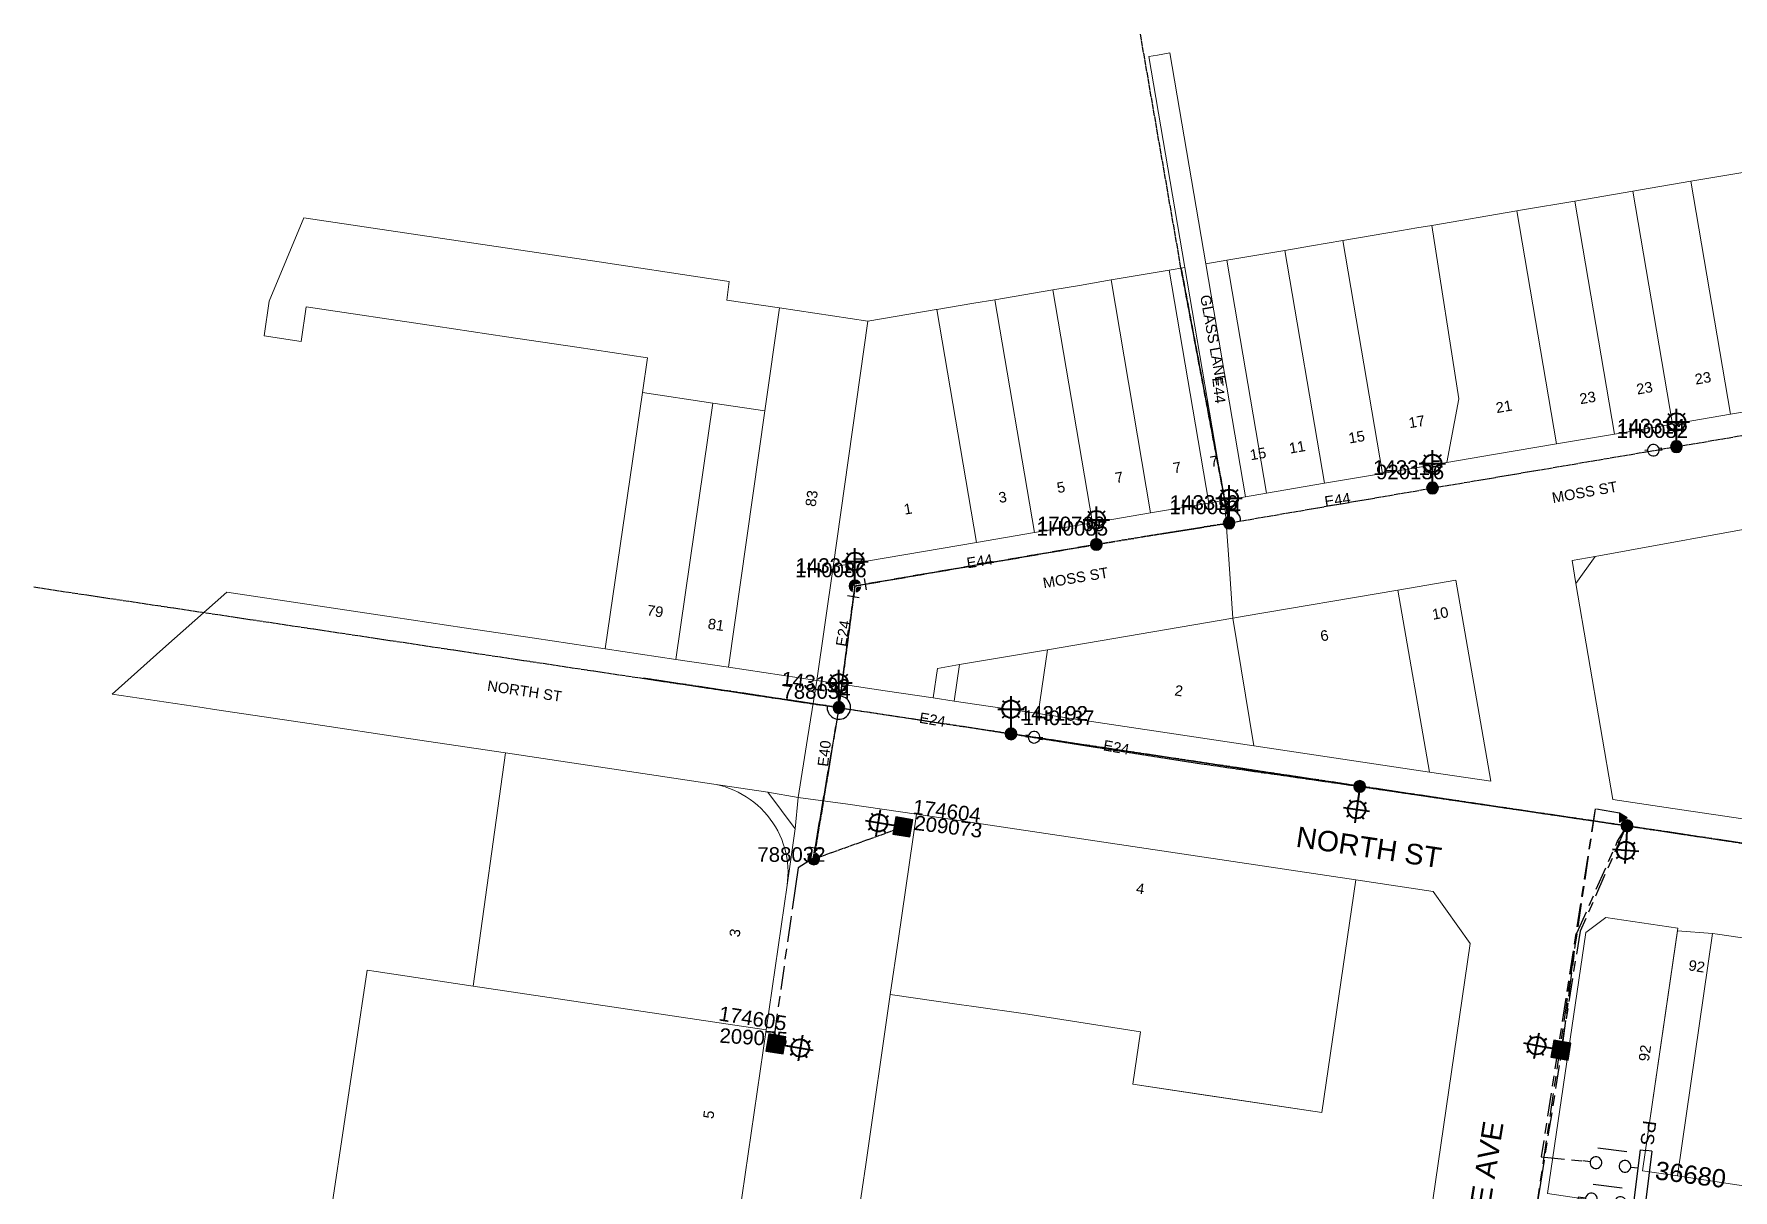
# Model space of a CAD drawing. Header units: metres. Extents: x 280706 to 281640, y 6137848 to 6138622.
# Drawn here: x 280806.8 to 281097.3, y 6138378.1 to 6138575.8 of the extents above; entities that cross this region are included whole.
import ezdxf
from ezdxf.enums import TextEntityAlignment as Align

# ---------------------------------------------------------------- set-up
doc = ezdxf.new("R2010")
doc.units = ezdxf.units.M
doc.linetypes.add('Cable Exist OH', pattern=[1, 1, 0])
doc.linetypes.add('Cable Exist UG', pattern=[8.2, 4, -1.2, 1.8, -1.2])
doc.layers.get('0').update_dxf_attribs({"color": 6})
doc.layers.add('Cadastre Land Parcels_SP_EXT', color=9, linetype='Continuous', lineweight=5)
doc.layers.add('Cadastre Roads_SP_EXT', color=9, linetype='Continuous', lineweight=5)
for name, color, linetype in [('Equip_SP_HV_NEW', 2, 'Continuous'), ('Equip_SP_LV_EXT', 7, 'Continuous'), ('Equip_SP_SL_EXT', 7, 'Continuous'), ('Mains_HV_EXT', 7, 'Continuous'), ('Mains_LV_EXT', 7, 'Continuous'), ('Mains_SL_EXT', 7, 'Continuous'), ('Notes', 7, 'Continuous'), ('OH_Details_SP_MISC', 7, 'Continuous'), ('Sub_HV_EXT', 7, 'Continuous'), ('SupportsOH_SP_TR_HV_LV_SL_EXT', 7, 'Continuous'), ('SupportsUG_SP_LV_SL_EXT', 7, 'Continuous'), ('UG_Details_SP_MISC', 7, 'Continuous')]:
    doc.layers.add(name, color=color, linetype=linetype)
doc.styles.add('ARIAL', font='arial.ttf', dxfattribs={"height": 2})
doc.styles.add('COLUMN_LABEL', font='arial.ttf')
doc.styles.add('iecARIAL', font='arial.ttf', dxfattribs={"height": 2})
doc.styles.add('IESYMBOL1', font='isocp.shx')
doc.styles.add('POLE_LABEL', font='arial.ttf')
doc.styles.get("Standard").update_dxf_attribs({"font": 'arial.ttf'})
doc.styles.add('SWG_LABEL', font='arial.ttf')
doc.styles.add('SWITCH_LABEL', font='arial.ttf', dxfattribs={"height": 2.5})

# ---------------------------------------------------------------- blocks, each defined once
blk = doc.blocks.new('COLUMN_EXT')
blk.add_hatch(color=256).paths.add_polyline_path([(-1.48500000000015, 1.484999999999891), (-1.48500000000015, -1.485000000000079), (1.484999999999962, -1.485000000000079), (1.484999999999962, 1.484999999999891)])
blk.add_lwpolyline([(-1.485000000000149, -1.485000000000079), (1.484999999999962, -1.485000000000079), (1.484999999999962, 1.484999999999891), (-1.485000000000149, 1.484999999999891)], close=True)
for tag, height, style, flags, p in [('ASSET_NUM', 2.5, 'COLUMN_LABEL', 8, (2, 2)), ('STRUCTURE_PLANT_NUMBER', 0.2, 'POLE_LABEL', 9, (1.813241310185049, 0.03081449384793444)), ('STREET_CODE', 0.2, 'COLUMN_LABEL', 9, (1.813241310185049, -0.2))]:
    blk.add_attdef(tag, text='', height=height, dxfattribs=dict(style=style, flags=flags)).set_placement(p, align=Align.MIDDLE_LEFT)
at = {"flags": 1}
blk.add_attdef('Z', (1.813241310185049, -2.350910900690394), '', height=0.2, dxfattribs=at)
at = {"flags": 9}
for tag, p in [('STATE', (1.813241310185049, -0.8)), ('STREETNAME', (1.813241310185049, -1.6)), ('SUBURB', (1.813241310185049, -1.8)), ('OWNED_BY', (1.813241310185049, -0.6000000000000001)), ('COLUMN_TYPE', (1.813241310185049, -0.4)), ('USAGE', (1.813241310185049, -1)), ('LEGEND', (1.813241310185049, -1.2)), ('LOCATION', (1.813241310185049, -1.4)), ('NOTES', (1.813241310185049, -2))]:
    blk.add_attdef(tag, text='', height=0.2, dxfattribs=at).set_placement(p, align=Align.MIDDLE_LEFT)
blk = doc.blocks.new('LV_OH_LINKS_OPEN_EXT')
for p, q in [((-0.1659999999999901, 4.966069244143712), (-0.1659999999999897, 5.464069244143731)), ((-0.1659999999999901, 3.001930755855833), (-0.1659999999999906, 2.503930755855814)), ((0.165999999999991, 4.966069244143712), (0.165999999999991, 5.464069244143731)), ((0.165999999999991, 3.001930755855833), (0.165999999999991, 2.503930755855814))]:
    blk.add_line(p, q)
blk.add_lwpolyline([(0, 2.987999999999828, 1), (0, 4.979999999999715, 1)], format="xyb", close=True)
at = {"flags": 9}
for tag, p in [('ACTUAL_STATUS', (0, 0)), ('STATE', (0, -1.2)), ('SWITCH_TYPE', (0, -1.4)), ('OPERATING_VOLTAGE', (0, -0.6000000000000001)), ('ORIENTATION', (0, -0.8)), ('OWNED_BY', (0, -1)), ('CONSTRUCTED_VOLTAGE', (0, -0.2)), ('USAGE', (0, -1.6)), ('NO_PHASES', (0, -0.4)), ('LEGEND', (0, -1.8)), ('NOTES', (0, -2))]:
    blk.add_attdef(tag, text='', height=0.2, dxfattribs=at).set_placement(p, align=Align.MIDDLE_LEFT)
at = {"flags": 1}
blk.add_attdef('Z', (0, 0), '', height=0.2, dxfattribs=at)
blk = doc.blocks.new('SL_LANTERN_EXT')
at = {"lineweight": 40}
for p, q in [((-0.0003060289502343494, 1.9678317076105), (-0.0003060289502343494, 6.4678317076105)), ((-2.250306028950234, 4.2178317076105), (2.249693971049766, 4.2178317076105)), ((-1.458713765147479, 5.676239443807788), (-1.060966200730022, 5.27849187939033)), ((-1.458713765147479, 2.759423971413256), (-1.060966200730022, 3.157171535830713)), ((1.458101707247053, 5.676239443807788), (1.060354142829596, 5.27849187939033)), ((1.458101707247053, 2.759423971413256), (1.060354142829596, 3.157171535830713)), ((0, 0), (4.136637699048151e-10, 2.721158353900137))]:
    blk.add_line(p, q, dxfattribs=at)
blk.add_circle((-0.0003060289502343494, 4.2178317076105), 1.5, dxfattribs=at)
at = {"style": 'iecARIAL', "flags": 8}
blk.add_attdef('ASSET_NUM', (1.5, 1.5), '', height=2.5, dxfattribs=at)
for tag, p, height, flags in [('STATE', (0.9812559736337789, -2.252742460808054), 0.2, 9), ('OPERATING_VOLTAGE', (0.9812559736337789, -1.652742460808054), 0.2, 9), ('ORIENTATION', (0.9812559736337789, -1.852742460808054), 0.2, 9), ('OWNED_BY', (0.9812559736337789, -2.052742460808053), 0.2, 9), ('CONSTRUCTED_VOLTAGE', (0.9812559736337789, -0.6527424608080536), 0.2, 9), ('CONTROL_TYPE', (0.9812559736337789, -0.8527424608080537), 0.2, 9), ('CEXIST', (0.9812559736337789, -2.652742460808053), 0.2, 9), ('CNEW', (0.9812559736337789, -2.852742460808054), 0.2, 9), ('CNUMBER', (0.9812559736337789, -3.052742460808054), 0.2, 9), ('USAGE', (0.9812559736337789, -2.452742460808054), 0.2, 9), ('LANTERN_PURPOSE', (0.9812559736337789, -1.052742460808054), 0.2, 9), ('LANTERN_TYPE', (0.9812559736337789, -1.252742460808054), 0.2, 9), ('NO_PHASES', (0.9812559736337789, -1.452742460808054), 0.2, 9), ('LNUMBER', (2.181255973633779, -3.252742460808054), 2.5, 8), ('CREMOVE', (0.9812559736337789, -3.252742460808054), 0.2, 9), ('CREPLACE', (0.9812559736337789, -3.452742460808054), 0.2, 9), ('LKINGHEIGHT', (0.9812559736337789, -3.652742460808054), 0.2, 9), ('LBRACKET', (0.9812559736337789, -3.852742460808054), 0.2, 9), ('LBRACKETVOCAB', (0.9812559736337789, -4.052742460808055), 0.2, 9), ('LCATEGORY', (0.9812559736337789, -4.252742460808054), 0.2, 9), ('LCHARGE1', (0.9812559736337789, -4.452742460808055), 0.2, 9), ('LCHARGE1PERCENT', (0.9812559736337789, -4.652742460808055), 0.2, 9), ('LCHARGE2', (0.9812559736337789, -4.852742460808055), 0.2, 9), ('LCHARGE2PERCENT', (0.9812559736337789, -5.052742460808055), 0.2, 9), ('LCHARGE3', (0.9812559736337789, -5.252742460808055), 0.2, 9), ('LCHARGE3PERCENT', (0.9812559736337789, -5.452742460808055), 0.2, 9), ('LEXIST', (0.9812559736337789, -5.652742460808056), 0.2, 9), ('LLAMP', (0.9812559736337789, -5.852742460808056), 0.2, 9), ('LLAMPVOCAB', (0.9812559736337789, -6.052742460808056), 0.2, 9), ('LMAST', (0.9812559736337789, -6.252742460808056), 0.2, 9), ('LMASTVOCAB', (0.9812559736337789, -6.452742460808056), 0.2, 9), ('LNEW', (0.9812559736337789, -6.652742460808057), 0.2, 9), ('LANTNUMBER', (0.9812559736337789, -6.852742460808057), 0.2, 9), ('LOUTREACH', (0.9812559736337789, -7.252742460808057), 0.2, 9), ('LOUTREACHVOCAB', (0.9812559736337789, -7.452742460808057), 0.2, 9), ('LRATECODE', (0.9812559736337789, -7.652742460808057), 0.2, 9), ('LREMOVE', (0.9812559736337789, -7.852742460808058), 0.2, 9), ('LREPLACE', (0.9812559736337789, -8.052742460808059), 0.2, 9), ('LTYPE', (0.9812559736337789, -8.252742460808058), 0.2, 9), ('LTYPEVOCAB', (0.9812559736337789, -8.452742460808057), 0.2, 9), ('LEGEND', (0.9812559736337789, -8.652742460808057), 0.2, 9), ('LOCATION', (0.9812559736337789, -8.852742460808056), 0.2, 9), ('STREETNAME', (0.9812559736337789, -9.252742460808054), 0.2, 9), ('SUBURB', (0.9812559736337789, -9.452742460808054), 0.2, 1), ('NOTES', (0.9812559736337789, -9.052742460808055), 0.2, 9)]:
    blk.add_attdef(tag, p, '', height=height, dxfattribs=dict(flags=flags))
blk = doc.blocks.new('POLE_EXT')
blk.add_hatch(color=256).paths.add_polyline_path([(-1, 0, 1), (1, 0, 1)])
blk.add_lwpolyline([(-1, 0, 1), (1, 0, 1)], format="xyb", close=True)
for tag, height, flags, p in [('pNumber', 2.5, 8, (-17.84, 2.0671)), ('cLV', 0.2, 9, (1.35493599185358, -1.4)), ('cHV', 0.2, 9, (1.35493599185358, -2)), ('SPECIAL_USE', 0.2, 9, (1.35493599185358, -0.8)), ('STATE', 0.2, 9, (1.35493599185358, -1)), ('OWNED_BY', 0.2, 9, (1.35493599185358, -0.4)), ('hDepth', 0.2, 9, (1.35493599185358, -1.6)), ('hDia', 0.2, 9, (1.35493599185358, -1.8)), ('USAGE', 0.2, 9, (1.35493599185358, -1.2)), ('PARENT', 0.2, 9, (1.35493599185358, -0.6000000000000001)), ('LBRACKET', 0.2, 9, (1.35493599185358, -2.2)), ('LExisting', 0.2, 9, (1.35493599185358, -2.4)), ('LANTNUMBER', 0.2, 9, (1.35493599185358, -2.6)), ('LOther', 0.2, 9, (1.35493599185358, -2.8)), ('LRemove', 0.2, 9, (1.35493599185358, -3)), ('cLinedev', 0.2, 9, (1.35493599185358, -3.400000000000001)), ('pExisting', 0.2, 9, (1.35493599185358, -3.800000000000001)), ('pFooting', 0.2, 9, (1.35493599185358, -4.400000000000001)), ('pNew', 0.2, 9, (1.35493599185358, -4.600000000000001)), ('pRelocate', 0.2, 9, (1.35493599185358, -5.000000000000002)), ('pRemove', 0.2, 9, (1.35493599185358, -5.200000000000002)), ('pReplace', 0.2, 9, (1.35493599185358, -5.400000000000002)), ('pStay', 0.2, 9, (1.35493599185358, -5.600000000000002)), ('pType', 0.2, 9, (1.35493599185358, -5.800000000000002)), ('LEGEND', 0.2, 9, (1.35493599185358, -3.200000000000001)), ('LOCATION', 0.2, 9, (1.35493599185358, -3.600000000000001)), ('PFNUMBER', 0.2, 9, (1.35493599185358, -4.000000000000001)), ('NEWPFNUMBER', 0.2, 9, (1.35493599185358, -4.200000000000001)), ('cspan', 0.2, 9, (1.35493599185358, -6.000000000000003)), ('STREETNAME', 0.2, 9, (1.35493599185358, -6.200000000000003)), ('SUBURB', 0.2, 9, (1.35493599185358, -6.400000000000003)), ('OPERATED_BY', 0.2, 9, (1.355339668812803, -7.013893489363087)), ('NOTES', 0.2, 9, (1.35493599185358, -6.600000000000003)), ('MAINTAINED_BY', 0.2, 9, (1.355339668812803, -6.814376177081737))]:
    blk.add_attdef(tag, text='', height=height, dxfattribs=dict(flags=flags)).set_placement(p, align=Align.MIDDLE_LEFT)
at = {"style": 'POLE_LABEL'}
for tag, height, flags, p in [('ASSET_NUM', 2.5, 8, (2, 2)), ('STRUCTURE_PLANT_NUMBER', 0.2, 9, (1.35493599185358, 0.02791782849911328)), ('STREET_CODE', 0.2, 9, (1.35493599185358, -0.2))]:
    blk.add_attdef(tag, text='', height=height, dxfattribs=dict(at, flags=flags)).set_placement(p, align=Align.MIDDLE_LEFT)
at = {"flags": 1}
blk.add_attdef('Z', (1.35493599185358, -7.32844111475903), '', height=0.2, dxfattribs=at)
blk = doc.blocks.new('End Shackle_EXT')
blk.add_wipeout([(-6.789760849432801e-06, 0.25261620946678365), (1.8147696160419564, 0.2526162094667832), (1.8153145761607405, -0.2526325759443575), (-6.789760849556545e-06, -0.2526223357446711)])
blk.add_line((1.814769616041956, -0.9999999986257793), (1.814769616041957, 1.00000000137422))
at = {"flags": 1}
blk.add_attdef('Z', (0, 0), '', height=0.2, dxfattribs=at)
at = {"flags": 9}
for tag, p in [('CONNECTOR_TYPE', (0, 0)), ('STATE', (0, -1.2)), ('OPERATING_VOLTAGE', (0, -0.6000000000000001)), ('ORIENTATION', (0, -0.8)), ('OWNED_BY', (0, -1)), ('CONSTRUCTED_VOLTAGE', (0, -0.2)), ('USAGE', (0, -1.4)), ('NO_PHASES', (0, -0.4)), ('NOTES', (0, -1.6))]:
    blk.add_attdef(tag, text='', height=0.2, dxfattribs=at).set_placement(p, align=Align.MIDDLE_LEFT)
blk = doc.blocks.new('SWG_HOLEC_SU_EXT')
blk.add_line((1.799999999999953, -2), (5.799999999999954, -2.000000000000002))
for points in [[(1, -3.612290588178579e-16), (0, 0)], [(6.599999999999909, -2.304120029538234e-15), (7.599999999999908, -2.765349798108935e-15)]]:
    blk.add_lwpolyline(points)
for points in [[(1.799999999999954, -0.7999999999999551, 1), (1.799999999999954, 0.799999999999954, 1)], [(5.799999999999955, -0.7999999999999564, 1), (5.799999999999955, 0.7999999999999526, 1)]]:
    blk.add_lwpolyline(points, format="xyb", close=True)
at = {"style": 'SWITCH_LABEL', "flags": 8}
blk.add_attdef('ASSET_NUM', text='', height=2.5, rotation=179.9543738355393, dxfattribs=at).set_placement((-2.399999680492635, -2.421339345415305e-05), align=Align.MIDDLE_LEFT)
at = {"flags": 1}
blk.add_attdef('Z', (0, 0), '', height=0.2, dxfattribs=at)
at = {"flags": 9}
for tag, p in [('ACTUAL_STATUS', (0, -0.4)), ('STATE', (0, -1.8)), ('SWITCH_TYPE', (0, -2)), ('OPERATING_VOLTAGE', (0, -1)), ('ORIENTATION', (0, -1.2)), ('OWNED_BY', (0, -1.4)), ('CONSTRUCTED_VOLTAGE', (0, -0.6000000000000001)), ('USAGE', (0, -2.2)), ('NO_PHASES', (0, -0.8)), ('PARENT', (0, -1.6)), ('LOCATION', (0, -2.4)), ('STREETNAME', (0, -2.6)), ('SUBURB', (0, -2.8)), ('NOTES', (0, -3))]:
    blk.add_attdef(tag, text='', height=0.2, dxfattribs=at).set_placement(p, align=Align.MIDDLE_LEFT)
at = {"style": 'SWITCH_LABEL', "flags": 9}
blk.add_attdef('STREET_CODE', text='', height=0.2, dxfattribs=at).set_placement((0, -0.2), align=Align.MIDDLE_LEFT)
blk = doc.blocks.new('SWG_HOLEC_SFU_EXT')
for p, q in [((2.234521553038632, 4.026372897280907), (5.694345196992856, 5.537004763850518)), ((2.248953841069237, 5.561662617330625), (5.694345196992856, 4.06412339048046)), ((1.800000000000011, -2.000000000000056), (5.800000000000012, -2.000000000000057))]:
    blk.add_line(p, q)
for points in [[(7.600000000000023, -4.653504144525048e-16), (7.600000000000023, 2.399999999999977), (0.4057293440000083, 2.399999999999977), (0.4057293440000084, 4.799999999999955), (1.205727443905681, 4.800001384089307)], [(6.805722205983982, 4.802079916614241), (8.403405115905679, 4.800001384089306), (7.603405115905668, 4.200001384089284)], [(8.403405115905679, 4.800001384089306), (7.603405115905668, 5.40000138408933)], [(1, -1.612303176911189e-16), (0, 0)], [(6.600000000000023, -8.041200967613859e-16), (7.600000000000023, -1.065350414452505e-15)]]:
    blk.add_lwpolyline(points)
for points in [[(2.005727443905692, 4.000001384089297, 1), (2.005727443905692, 5.600001384089318, 1)], [(6.005727443905692, 4.000001384089297, 1), (6.005727443905692, 5.600001384089318, 1)], [(1.800000000000011, -0.8000000000000116, 1), (1.800000000000011, 0.800000000000011, 1)], [(5.800000000000012, -0.800000000000012, 1), (5.800000000000012, 0.8000000000000107, 1)]]:
    blk.add_lwpolyline(points, format="xyb", close=True)
at = {"style": 'iecARIAL', "flags": 8}
blk.add_attdef('ASSET_NUM', text='', height=2.5, rotation=179.9543738355392, dxfattribs=at).set_placement((-3, 1), align=Align.MIDDLE_LEFT)
at = {"flags": 9}
for tag, p in [('ACTUAL_STATUS', (0, 0)), ('STATE', (0, -1.6)), ('SWITCH_TYPE', (0, -1.8)), ('STREETNAME', (0, -2.4)), ('OPERATING_VOLTAGE', (0, -0.8)), ('ORIENTATION', (0, -1)), ('OWNED_BY', (0, -1.2)), ('CONSTRUCTED_VOLTAGE', (0, -0.4)), ('USAGE', (0, -2)), ('NO_PHASES', (0, -0.6000000000000001)), ('PARENT', (0, -1.4)), ('LOCATION', (0, -2.2)), ('SUBURB', (0, -2.6)), ('NOTES', (0, -2.8))]:
    blk.add_attdef(tag, text='', height=0.2, dxfattribs=at).set_placement(p, align=Align.MIDDLE_LEFT)
at = {"flags": 1}
blk.add_attdef('Z', (0, 0), '', height=0.2, dxfattribs=at)
blk = doc.blocks.new('HOLEC_ABCA_EXT')
for p, q in [((-1.6, 4.532398761858404e-16), (-1.5999999999999988, 20.00000032812339)), ((-1.5999999999999988, 20.00000032812339), (-0.7999999999999988, 20.00000032812339)), ((1.2212453270876722e-15, 20.00000032812339), (-0.7999999999999988, 20.00000032812339)), ((0, 4.930380657631324e-32), (1.2212453270876722e-15, 20.00000032812339)), ((-1.6, 4.532398761858404e-16), (-0.8, 2.2661993809292026e-16)), ((0, 4.930380657631324e-32), (-0.8, 2.2661993809292026e-16))]:
    blk.add_line(p, q)
for name, p in [('SWG_HOLEC_SU_EXT', (8.881784197001252e-16, 17.49997611472995)), ('SWG_HOLEC_SFU_EXT', (4.592274027744918e-16, 7.500000328123405)), ('SWG_HOLEC_SU_EXT', (0, 2.499976114729951))]:
    blk.add_blockref(name, p)
at = {"style": 'IESYMBOL1'}
blk.add_text('TRF', height=1.999999999999999, rotation=90, dxfattribs=at).set_placement((10.1243607514911, 12.30554998895203), align=Align.MIDDLE_CENTER)
at = {"style": 'ARIAL'}
blk.add_attdef('SWG_TYPE', text='', height=1.8, rotation=90, dxfattribs=at).set_placement((-0.7999999999999987, 20.77439487294837), align=Align.MIDDLE_LEFT)
at = {"style": 'SWG_LABEL', "flags": 8}
for tag, p in [('ASSET_NUM3', (-2.399999999999999, 17.5000003281234)), ('ASSET_NUM2', (-2.4, 9.500000328123406)), ('ASSET_NUM1', (-2.4, 2.500000328123405))]:
    blk.add_attdef(tag, text='', height=2.5, rotation=179.9543738355393, dxfattribs=at).set_placement(p, align=Align.MIDDLE_LEFT)
at = {"flags": 1}
blk.add_attdef('Z', (0, 0), '', height=0.2, rotation=90, dxfattribs=at)
at = {"style": 'ARIAL'}
blk.add_attdef('SUB_TYPE', text='', height=1.8, rotation=90, dxfattribs=at).set_placement((-0.8000000000000003, -0.7573673738163151), align=Align.MIDDLE_RIGHT)
blk = doc.blocks.new('UGOH_NEW')
blk.add_hatch(color=256).paths.add_polyline_path([(-0.752962658396086, 1.697998632474805), (0.747037341603914, 1.697998632474805), (-0.002962658396086143, 2.997036738474816)])
at = {"color": 1}
blk.add_lwpolyline([(-0.7529626583960862, 1.697998632474805), (0.7470373416039138, 1.697998632474805), (-0.002962658396086153, 2.997036738474816)], close=True, dxfattribs=at)
for tag, flags, p in [('CONSTRUCTED_VOLTAGE', 9, (1.5, 0)), ('ACTUAL_STATUS', 9, (1.5, -1.6)), ('TYPE', 1, (1.5, -2)), ('STATE', 9, (1.5, -0.6000000000000001)), ('OPERATING_VOLTAGE', 9, (1.5, -0.2)), ('ORIENTATION', 9, (1.5, -0.4)), ('OWNED_BY', 9, (1.5, -1)), ('OPERATED_BY', 9, (1.5, -1.2)), ('USAGE', 9, (1.5, -0.8)), ('MAINTAINED_BY', 9, (1.5, -1.4)), ('NUMBER_OF_PHASES', 9, (1.5, -1.8))]:
    blk.add_attdef(tag, text='', height=0.2, dxfattribs=dict(flags=flags)).set_placement(p, align=Align.MIDDLE_LEFT)

msp = doc.modelspace()

# ---------------------------------------------------------------- linework, layer by layer
at = {"layer": 'Cadastre Land Parcels_SP_EXT', "linetype": 'Continuous'}
for points in [[(281096.854775803, 6138510.77455391), (281090.071977541, 6138550.62112608), (281083.139510571, 6138549.44050461), (281080.154633251, 6138548.93334807), (281086.937520021, 6138509.0867759), (281096.854775803, 6138510.77455391)], [(281106.772916674, 6138512.46126981), (281099.990118413, 6138552.30987769), (281090.071977541, 6138550.62112608), (281096.854775803, 6138510.77455391), (281106.772916674, 6138512.46126981)], [(281086.937520021, 6138509.0867759), (281080.154633251, 6138548.93334807), (281070.23728896, 6138547.24459646), (281077.019379149, 6138507.39997149), (281086.937520021, 6138509.0867759)], [(281067.102034858, 6138505.71219348), (281060.319148088, 6138545.55584485), (281045.770659185, 6138543.07971723), (281050.3910057, 6138513.43309857), (281048.342110993, 6138502.52153275), (281056.683287115, 6138503.93980087), (281067.102034858, 6138505.71219348)], [(281077.019379149, 6138507.39997149), (281070.23728896, 6138547.24459646), (281061.27460268, 6138545.71896693), (281060.319148088, 6138545.55584485), (281067.102034858, 6138505.71219348), (281077.019379149, 6138507.39997149)], [(281048.342110993, 6138502.52153275), (281050.3910057, 6138513.43309857), (281045.770659185, 6138543.07971723), (281043.242311257, 6138542.64912097), (281040.601291379, 6138542.19993783), (281030.59490704, 6138540.49605118), (281037.377085738, 6138500.65540911), (281048.342110993, 6138502.52153275)], [(281027.458944866, 6138498.9686047), (281020.677651258, 6138538.80827317), (281010.759510386, 6138537.11943305), (281017.540803995, 6138497.28073818), (281027.458944866, 6138498.9686047)], [(281037.377085738, 6138500.65540911), (281030.59490704, 6138540.49605118), (281025.209134743, 6138539.57927502), (281020.677651258, 6138538.80827317), (281027.458944866, 6138498.9686047), (281037.377085738, 6138500.65540911)], [(281010.348651635, 6138496.05710134), (281003.56974777, 6138535.89579621), (281000.865001416, 6138535.43510689), (281007.643905282, 6138495.59738562), (281010.348651635, 6138496.05710134)], [(281017.540803995, 6138497.28073818), (281010.759510386, 6138537.11943305), (281007.176843319, 6138536.50934056), (281013.958225437, 6138496.6717078), (281017.540803995, 6138497.28073818)], [(280997.7266495, 6138493.9104927), (280990.946860544, 6138533.74724037), (280985.536659765, 6138532.82577324), (280981.028808181, 6138532.05831175), (280987.808508628, 6138492.22262618), (280997.7266495, 6138493.9104927)], [(281007.643905282, 6138495.59738562), (281000.865001416, 6138535.43510689), (280990.946860544, 6138533.74724037), (280997.7266495, 6138493.9104927), (281007.643905282, 6138495.59738562)], [(280977.890456265, 6138490.53573326), (280971.11066731, 6138530.37044523), (280967.50357176, 6138529.75583877), (280961.187569934, 6138528.71824783), (280967.973111974, 6138488.84786674), (280977.890456265, 6138490.53573326)], [(280987.808508628, 6138492.22262618), (280981.028808181, 6138532.05831175), (280971.11066731, 6138530.37044523), (280977.890456265, 6138490.53573326), (280987.808508628, 6138492.22262618)], [(280949.400119105, 6138526.71192595), (280934.256141689, 6138528.97421584), (280931.769924042, 6138511.36420083), (280925.572878304, 6138467.49799269), (280940.637905698, 6138465.24189843), (280943.442844233, 6138484.67519872), (280949.400119105, 6138526.71192595)], [(280967.973111974, 6138488.84786674), (280961.187569934, 6138528.71824783), (280961.069941481, 6138528.69851033), (280949.400119105, 6138526.71192595), (280943.442844233, 6138484.67519872), (280967.973111974, 6138488.84786674)], [(280916.531507529, 6138468.85164925), (280904.472511106, 6138470.65732124), (280910.843122981, 6138514.49688817), (280922.901411332, 6138512.69112767), (280916.531507529, 6138468.85164925)], [(280931.769924042, 6138511.36420083), (280922.901411332, 6138512.69112767), (280916.531507529, 6138468.85164925), (280925.572878304, 6138467.49799269), (280931.769924042, 6138511.36420083)], [(281155.264693361, 6138460.74856232), (281148.726445451, 6138499.19120482), (281138.471350838, 6138497.57104769), (281128.787227747, 6138496.04214332), (281099.623691177, 6138491.16618283), (281079.629243861, 6138487.51518682), (281073.707107059, 6138486.43334138), (281070.435106562, 6138481.81927901), (281076.723316564, 6138444.89686699), (281086.985757423, 6138443.36238655), (281097.398752081, 6138441.80462826), (281118.922634817, 6138438.58537912), (281151.815674875, 6138433.66596071), (281155.538805716, 6138437.14162041), (281155.499950268, 6138449.3981689), (281155.46985721, 6138459.53970648), (281155.264693361, 6138460.74856232)], [(281069.763588823, 6138485.76200066), (281070.435106562, 6138481.81927901), (281073.707107059, 6138486.43334138), (281069.763588823, 6138485.76200066)], [(281045.381396628, 6138449.58253314), (281040.000315308, 6138480.6963654), (281013.722437476, 6138476.22639566), (281011.786214719, 6138475.89652264), (281015.35445482, 6138454.07268292), (281045.381396628, 6138449.58253314)], [(281055.852010642, 6138448.01822518), (281049.922439085, 6138482.38626762), (281040.000315308, 6138480.6963654), (281045.381396628, 6138449.58253314), (281055.852010642, 6138448.01822518)], [(281015.35445482, 6138454.07268292), (281011.786214719, 6138475.89652264), (280980.075212278, 6138470.50349261), (280978.494795678, 6138459.5861737), (281015.35445482, 6138454.07268292)], [(280978.494795678, 6138459.5861737), (280964.152355713, 6138461.73030408), (280965.04665059, 6138467.94611373), (280980.075212278, 6138470.50349261), (280978.494795678, 6138459.5861737)], [(280960.534019521, 6138462.27153658), (280964.152355713, 6138461.73030408), (280965.04665059, 6138467.94611373), (280961.259881783, 6138467.30035211), (280960.534019521, 6138462.27153658)], [(280935.58129835, 6138430.21995153), (280935.669630326, 6138430.95032775), (280935.725833538, 6138431.75062608), (280935.739463923, 6138432.5528716), (280935.711229554, 6138433.35511712), (280935.641307448, 6138434.15231764), (280935.528901025, 6138434.94659735), (280935.375514939, 6138435.73388485), (280935.180618133, 6138436.51223295), (280934.926774338, 6138437.28518199), (280934.649652677, 6138438.03865906), (280934.33349855, 6138438.77726662), (280933.979285555, 6138439.49808387), (280933.587721765, 6138440.1990751), (280933.160665868, 6138440.87935523), (280932.698914445, 6138441.53688855), (280932.203264078, 6138442.16778066), (280931.675484945, 6138442.77291665), (280931.116462138, 6138443.34857915), (280930.525222057, 6138443.89954764), (280929.908579894, 6138444.41511253), (280929.268128812, 6138444.89624742), (280928.60307223, 6138445.34392592), (280927.915091818, 6138445.75823652), (280927.207462409, 6138446.13333763), (280926.479475932, 6138446.47108796), (280925.736796961, 6138446.7716645), (280924.977832336, 6138447.03108436), (280924.206741979, 6138447.25244536), (280923.425915632, 6138447.43176458), (280922.636238386, 6138447.57107774), (280887.450195815, 6138452.84072623), (280881.903602675, 6138412.97963859), (280931.999870409, 6138405.47602308), (280935.58129835, 6138430.21995153)], [(280936.977970278, 6138439.86929059), (280932.278319705, 6138446.12634542), (280922.636238386, 6138447.57107774), (280923.425915632, 6138447.43176458), (280924.206741979, 6138447.25244536), (280924.977832336, 6138447.03108436), (280925.736796961, 6138446.7716645), (280926.479475932, 6138446.47108796), (280927.207462409, 6138446.13333763), (280927.915091818, 6138445.75823652), (280928.60307223, 6138445.34392592), (280929.268128812, 6138444.89624742), (280929.908579894, 6138444.41511253), (280930.525222057, 6138443.89954764), (280931.116462138, 6138443.34857915), (280931.675484945, 6138442.77291665), (280932.203264078, 6138442.16778066), (280932.698914445, 6138441.53688855), (280933.160665868, 6138440.87935523), (280933.587721765, 6138440.1990751), (280933.979285555, 6138439.49808387), (280934.33349855, 6138438.77726662), (280934.649652677, 6138438.03865906), (280934.926774338, 6138437.28518199), (280935.180618133, 6138436.51223295), (280935.375514939, 6138435.73388485), (280935.528901025, 6138434.94659735), (280935.641307448, 6138434.15231764), (280935.711229554, 6138433.35511712), (280935.739463923, 6138432.5528716), (280935.725833538, 6138431.75062608), (280935.669630326, 6138430.95032775), (280935.58129835, 6138430.21995153), (280936.977970278, 6138439.86929059)], [(280937.481497946, 6138445.21417173), (280932.278319705, 6138446.12634542), (280936.977970278, 6138439.86929059), (280937.481497946, 6138445.21417173)], [(281032.774972076, 6138431.12168117), (280957.678896386, 6138442.39728448), (280954.602943311, 6138421.13087441), (280953.21264403, 6138411.52047931), (280965.413254844, 6138409.75490189), (280967.121832468, 6138409.55699578), (280976.718420164, 6138408.16289062), (280995.983995913, 6138405.11773867), (280994.690082927, 6138396.17425884), (281006.308658595, 6138394.43549965), (281026.973384524, 6138391.34317241), (281032.774972076, 6138431.12168117)], [(281052.363871181, 6138420.25012141), (281045.995737557, 6138429.14262006), (281032.774972076, 6138431.12168117), (281026.973384524, 6138391.34317241), (280994.690082927, 6138396.17425884), (280995.983995913, 6138405.11773867), (280976.718420164, 6138408.16289062), (280967.121832468, 6138409.55699578), (280965.413254844, 6138409.75490189), (280953.21264403, 6138411.52047931), (280949.011830148, 6138382.43677785), (280947.797840783, 6138374.02753831), (280947.586127269, 6138372.56191788), (280946.111036372, 6138362.348511), (280943.310080741, 6138342.95610187), (280958.386348777, 6138340.70425604), (280958.315276055, 6138340.21303112), (281039.052472489, 6138328.52913581), (281045.976442596, 6138376.33558736), (281052.363871181, 6138420.25012141)], [(281099.479421517, 6138376.33080787), (281099.588641615, 6138377.07658466), (281099.823101941, 6138378.69001511), (281087.763751482, 6138380.48798682), (281081.815061982, 6138381.3754665), (281087.847569499, 6138422.85874699), (281075.560131362, 6138424.69106019), (281072.112971565, 6138422.11925435), (281065.593753088, 6138377.47142328), (281075.888942275, 6138375.93676583), (281098.924824159, 6138372.504033), (281099.479421517, 6138376.33080787)], [(281093.792895657, 6138421.9721524), (281087.7806567, 6138422.39850022), (281081.815061982, 6138381.3754665), (281087.763751482, 6138380.48798682), (281093.792895657, 6138421.9721524)], [(281105.852423135, 6138420.17418069), (281094.652849045, 6138421.84452243), (281093.792895657, 6138421.9721524), (281087.763751482, 6138380.48798682), (281099.823101941, 6138378.69001511), (281105.852423135, 6138420.17418069)], [(280927.399615435, 6138373.69155817), (280931.999870409, 6138405.47602308), (280881.903602675, 6138412.97963859), (280865.320380504, 6138415.46293544), (280863.809531974, 6138415.68942995), (280857.828890727, 6138375.64388957), (280878.942091729, 6138372.5207612), (280926.21828589, 6138365.52784258), (280927.399615435, 6138373.69155817)]]:
    msp.add_lwpolyline(points, close=True, dxfattribs=at)
at = {"layer": 'Cadastre Roads_SP_EXT', "linetype": 'Continuous'}
for points in [[(281007.17690783, 6138536.50935005), (281001.030209761, 6138572.57456473), (280998.906898096, 6138572.21330593), (280997.423096644, 6138571.95995674), (281003.518312463, 6138536.19595296), (281003.569794713, 6138535.89580173), (281010.348673618, 6138496.0571059), (281011.834947631, 6138496.31054339), (281013.95817099, 6138496.6717139), (281007.17690783, 6138536.50935005)], [(280925.672558598, 6138533.50165634), (280922.217949505, 6138534.01886309), (280903.474348449, 6138536.82566123), (280884.724124462, 6138539.63228276), (280852.980769605, 6138544.38533955), (280847.037263058, 6138530.1200761), (280846.173279638, 6138524.18063161), (280852.485109452, 6138523.2353186), (280853.346532005, 6138529.17573445), (280875.530789847, 6138525.85437873), (280887.589027783, 6138524.04773147), (280899.647265719, 6138522.24205557), (280911.706298406, 6138520.43637967), (280910.843198044, 6138514.49684689), (280922.901347674, 6138512.69117099), (280931.769893755, 6138511.36420054), (280934.256142037, 6138528.97422074), (280925.264144523, 6138530.31708622), (280925.672558598, 6138533.50165634)], [(281011.786202859, 6138475.89655084), (281011.064568302, 6138486.01250389), (281010.348673618, 6138496.0571059), (281007.643956921, 6138495.59738619), (280997.726603493, 6138493.91048152), (280987.80854362, 6138492.22260549), (280977.890395441, 6138490.53570082), (280967.973130319, 6138488.84782479), (280943.442853721, 6138484.67520167), (280940.637910002, 6138465.24184444), (280952.332151652, 6138463.49603984), (280960.534077656, 6138462.27159236), (280961.259950889, 6138467.30033968), (280965.046677893, 6138467.9461196), (280980.075256211, 6138470.50354232), (281011.786202859, 6138475.89655084)], [(280939.070394703, 6138455.29490858), (280940.637910002, 6138465.24184444), (280925.572861411, 6138467.49796794), (280916.531500985, 6138468.85160673), (280904.472556603, 6138470.65728262), (280892.408578793, 6138472.46384158), (280880.350517469, 6138474.26854611), (280868.292279533, 6138476.07422201), (280839.798046298, 6138480.34089074), (280828.86102642, 6138470.62823003), (280820.178540546, 6138462.91657753), (280835.567053085, 6138460.61170925), (280837.701756191, 6138460.29168923), (280854.284250723, 6138457.80835504), (280870.867628312, 6138455.32404948), (280887.450122844, 6138452.84071529), (280922.636253824, 6138447.57106989), (280932.278269935, 6138446.12638788), (280937.481421107, 6138445.21418953), (280939.070394703, 6138455.29490858)], [(280943.310041879, 6138342.95613554), (280946.111100145, 6138362.34851891), (280947.586071022, 6138372.5618732), (280947.797828201, 6138374.02748367), (280949.011855599, 6138382.43683987), (280953.212648247, 6138411.52042565), (280954.602933913, 6138421.13082831), (280957.678887967, 6138442.39732453), (280945.973343181, 6138444.10206696), (280937.481421107, 6138445.21418953), (280936.977990049, 6138439.86930763), (280935.581258063, 6138430.21996214), (280931.999841918, 6138405.47607395), (280927.399642381, 6138373.69156861), (280926.218288109, 6138365.52779069), (280919.993439455, 6138322.52351048), (280917.547723511, 6138305.62488138), (280915.518634077, 6138291.60263534), (280923.754911016, 6138290.4078586), (280935.447739775, 6138288.71371286), (280943.310041879, 6138342.95613554)]]:
    msp.add_lwpolyline(points, close=True, dxfattribs=at)
at = {"layer": 'Mains_HV_EXT', "linetype": 'Cable Exist UG'}
for points in [[(281077.8904949633, 6138442.523218969), (281073.729605424, 6138443.28853237), (281064.4912258711, 6138383.777526125)], [(281064.4912258711, 6138383.777526125), (281071.6173143591, 6138383.049896874)]]:
    msp.add_lwpolyline(points, dxfattribs=at)
at = {"layer": 'Mains_LV_EXT', "linetype": 'Cable Exist OH'}
for points in [[(281011.14353233, 6138492.17997622), (281002.909971514, 6138535.81797367), (280995.972943151, 6138575.82813268)], [(281087.608333438, 6138505.23622402), (281112.06994608, 6138509.40159416)], [(281045.907335287, 6138498.15772238), (281087.608333438, 6138505.23622402)], [(281011.14353233, 6138492.17997622), (281045.907335287, 6138498.15772238)], [(280988.448083339, 6138488.51660263), (281011.14353233, 6138492.17997622)], [(280911.040432954, 6138465.62329126), (280944.421618307, 6138460.61024932)], [(280944.421618307, 6138460.61024932), (280973.857567934, 6138456.1106319)], [(280973.857567934, 6138456.1106319), (281004.667376501, 6138451.24239987)], [(281004.667376501, 6138451.24239987), (281033.457687501, 6138447.12340894), (281033.596324632, 6138447.10297206)], [(281033.596324632, 6138447.10297206), (281079.158975835, 6138440.37665211)], [(281079.158975835, 6138440.37665211), (281100.828576785, 6138437.12234982)]]:
    msp.add_lwpolyline(points, dxfattribs=at)
at = {"layer": 'Mains_LV_EXT', "linetype": 'Continuous'}
for points in [[(281013.069381123, 6138492.51116068, 0.5902585485396048), (281010.903267162, 6138494.15474932)], [(280942.44939968, 6138460.90645818, 2.735266871040306), (280944.39481306, 6138462.60347005)]]:
    msp.add_lwpolyline(points, format="xyb", dxfattribs=at)
at = {"layer": 'Mains_LV_EXT', "linetype": 'Cable Exist UG'}
msp.add_lwpolyline([(281078.692681271, 6138439.54199319), (281071.148468984, 6138422.37050817), (281067.877566935, 6138401.99685576)], dxfattribs=at)
at = {"layer": 'Mains_SL_EXT', "linetype": 'Cable Exist OH'}
for points in [[(281002.909971514, 6138535.81797367), (281011.14353233, 6138492.17997622)], [(281087.608333438, 6138505.23622402), (281112.06994608, 6138509.40159416)], [(281045.907335287, 6138498.15772238), (281087.608333438, 6138505.23622402)], [(281011.14353233, 6138492.17997622), (281045.907335287, 6138498.15772238)], [(281011.14353233, 6138492.17997622), (280988.448083339, 6138488.51660263)], [(280944.421618307, 6138460.61024932), (280911.040432954, 6138465.62329126)], [(280944.421618307, 6138460.61024932), (280973.857567934, 6138456.1106319)], [(280973.857567934, 6138456.1106319), (281004.667376501, 6138451.24239987), (281033.457687501, 6138447.12340894)], [(281079.158975835, 6138440.37665211), (281033.457687501, 6138447.12340894)], [(281126.309781279, 6138433.29414652), (281079.158975835, 6138440.37665211)]]:
    msp.add_lwpolyline(points, dxfattribs=at)
at = {"layer": 'Mains_SL_EXT', "linetype": 'Cable Exist UG'}
for points in [[(281067.8557954, 6138402.00786666), (281068.196298873, 6138403.12180183), (281068.196298873, 6138403.12180183), (281070.599342487, 6138422.01907722), (281077.550384712, 6138437.73754166), (281079.158975835, 6138440.37665211)], [(281053.57283421, 6138306.30720524), (281054.341844869, 6138308.76230035), (281054.341844869, 6138308.76230035), (281056.509322143, 6138325.02613757), (281056.730374127, 6138326.60811904), (281057.018742698, 6138328.32398293), (281057.018742698, 6138328.32398293), (281057.939570192, 6138334.2374989), (281058.212840495, 6138335.77251725), (281059.590286316, 6138344.29878426), (281059.875651916, 6138346.27432168), (281063.912728486, 6138375.95843344), (281064.041856211, 6138376.81269509), (281064.421481714, 6138379.25686271), (281064.421481714, 6138379.25686271), (281067.763203814, 6138400.26497603), (281067.8557954, 6138402.00786666)]]:
    msp.add_lwpolyline(points, dxfattribs=at)
at = {"layer": 'OH_Details_SP_MISC', "color": 7, "linetype": 'Continuous', "flags": 128}
msp.add_lwpolyline([(280973.857544, 6138456.172133166), (281033.5270060665, 6138447.1131905), (281079.158951, 6138440.376717618), (281100.829334345, 6138437.121555324), (281126.309757, 6138433.294106)], dxfattribs=at)
at = {"layer": 'UG_Details_SP_MISC', "color": 7, "linetype": 'Cable Exist UG', "flags": 128}
for points in [[(281073.729605424, 6138443.28853237), (281052.4845714942, 6138299.638847123)], [(281077.8904949633, 6138442.523218969), (281073.729605424, 6138443.28853237)]]:
    msp.add_lwpolyline(points, dxfattribs=at)

# ---------------------------------------------------------------- block references
at = {"layer": 'Equip_SP_HV_NEW', "linetype": 'Continuous', "rotation": 270}
msp.add_blockref('UGOH_NEW', (281076.1924963308, 6138441.770256311), dxfattribs=at)
at = {"layer": 'Equip_SP_LV_EXT'}
for p, rotation in [((281087.608366, 6138505.236191), 98.58176314099023), ((280973.857532, 6138456.110572), 261.4826627575966)]:
    msp.add_blockref('LV_OH_LINKS_OPEN_EXT', p, dxfattribs=dict(at, rotation=rotation))
at = {"layer": 'Equip_SP_SL_EXT'}
ref = msp.add_blockref('SL_LANTERN_EXT', (281087.608381, 6138505.236204), dxfattribs=at)
ref.add_attrib('ASSET_NUM', '143314', dxfattribs={"layer": '0', "height": 2.5, "style": 'iecARIAL'}).set_placement((281089.108381, 6138506.736204), align=Align.BOTTOM_RIGHT)
ref = msp.add_blockref('SL_LANTERN_EXT', (281045.907383, 6138498.157705), dxfattribs=at)
ref.add_attrib('ASSET_NUM', '143315', dxfattribs={"layer": '0', "height": 2.5, "style": 'iecARIAL'}).set_placement((281047.407383, 6138499.657705), align=Align.BOTTOM_RIGHT)
ref = msp.add_blockref('SL_LANTERN_EXT', (281011.143498, 6138492.180025), dxfattribs=at)
ref.add_attrib('ASSET_NUM', '143316', dxfattribs={"layer": '0', "height": 2.5, "style": 'iecARIAL'}).set_placement((281012.643498, 6138493.680025), align=Align.BOTTOM_RIGHT)
ref = msp.add_blockref('SL_LANTERN_EXT', (280988.448116, 6138488.516636), dxfattribs=at)
ref.add_attrib('ASSET_NUM', '170709', dxfattribs={"layer": '0', "height": 2.5, "style": 'iecARIAL'}).set_placement((280989.948116, 6138490.016636), align=Align.BOTTOM_RIGHT)
ref = msp.add_blockref('SL_LANTERN_EXT', (280947.173632, 6138481.40137), dxfattribs=at)
ref.add_attrib('ASSET_NUM', '143317', dxfattribs={"layer": '0', "height": 2.5, "style": 'iecARIAL'}).set_placement((280948.673632, 6138482.90137), align=Align.BOTTOM_RIGHT)
ref = msp.add_blockref('SL_LANTERN_EXT', (280944.421627, 6138460.610323), dxfattribs=at)
ref.add_attrib('ASSET_NUM', '143193', dxfattribs={"layer": '0', "height": 2.5, "rotation": 352.6829925704886, "style": 'iecARIAL'}).set_placement((280945.921627, 6138462.110323), align=Align.BOTTOM_RIGHT)
ref = msp.add_blockref('SL_LANTERN_EXT', (280973.857544, 6138456.110627), dxfattribs=at)
ref.add_attrib('ASSET_NUM', '143192', dxfattribs={"layer": '0', "height": 2.5, "style": 'iecARIAL'}).set_placement((280975.357544, 6138457.610627), align=Align.BOTTOM_LEFT)
for p, rotation in [((281033.5367243888, 6138447.321548461), 171.8026347932537), ((281079.2065275138, 6138440.368019326), 176.3387320117183), ((281067.855819, 6138402.00787), 79.37593597204037)]:
    msp.add_blockref('SL_LANTERN_EXT', p, dxfattribs=dict(at, rotation=rotation))
ref = msp.add_blockref('SL_LANTERN_EXT', (280955.352868, 6138440.18297), dxfattribs=dict(at, rotation=80.44736701652164))
ref.add_attrib('ASSET_NUM', '174604', dxfattribs={"layer": '0', "height": 2.5, "rotation": 352.6423956441687, "style": 'iecARIAL'}).set_placement((280956.852868, 6138441.68297), align=Align.BOTTOM_LEFT)
ref = msp.add_blockref('SL_LANTERN_EXT', (280933.662694, 6138403.078334), dxfattribs=dict(at, rotation=260.4206554915996))
ref.add_attrib('ASSET_NUM', '174605', dxfattribs={"layer": '0', "height": 2.5, "rotation": 351.2189798636643, "style": 'iecARIAL'}).set_placement((280935.162694, 6138404.578334), align=Align.BOTTOM_RIGHT)
at = {"layer": 'Sub_HV_EXT', "linetype": 'Cable Exist UG'}
ref = msp.add_blockref('HOLEC_ABCA_EXT', (281081.4338074699, 6138384.960891747), dxfattribs=dict(at, xscale=1.25, yscale=1.25, zscale=1.25, rotation=172.8077730244244))
ref.add_attrib('ASSET_NUM1', '36680', dxfattribs={"layer": '0', "height": 3.125, "rotation": 352.7621468631507, "style": 'SWG_LABEL'}).set_placement((281084.0189567635, 6138381.484883879), align=Align.MIDDLE_LEFT)
ref.add_attrib('ASSET_NUM3', '34951', dxfattribs={"layer": '0', "height": 3.125, "rotation": 352.7621468631507, "style": 'SWG_LABEL'}).set_placement((281081.6714823143, 6138362.882414589), align=Align.MIDDLE_LEFT)
ref.add_attrib('SUB_TYPE', 'PS', dxfattribs={"layer": '0', "height": 2.25, "rotation": 262.8077730180829, "style": 'ARIAL'}).set_placement((281082.5444658693, 6138385.774953331), align=Align.MIDDLE_RIGHT)
ref.add_attrib('SWG_TYPE', 'H', dxfattribs={"layer": '0', "height": 2.25, "rotation": 262.8077730180829, "style": 'ARIAL'}).set_placement((281079.1747817544, 6138359.0720236), align=Align.MIDDLE_LEFT)
at = {"layer": 'SupportsOH_SP_TR_HV_LV_SL_EXT'}
ref = msp.add_blockref('POLE_EXT', (281087.60835, 6138505.23619), dxfattribs=at)
ref.add_attrib('ASSET_NUM', '1H0082', dxfattribs={"layer": '0', "height": 2.5, "style": 'POLE_LABEL'}).set_placement((281089.60835, 6138505.98619), align=Align.BOTTOM_RIGHT)
ref = msp.add_blockref('POLE_EXT', (281045.907333, 6138498.157715), dxfattribs=at)
ref.add_attrib('ASSET_NUM', '920136', dxfattribs={"layer": '0', "height": 2.5, "style": 'POLE_LABEL'}).set_placement((281047.907333, 6138498.907715), align=Align.BOTTOM_RIGHT)
ref = msp.add_blockref('POLE_EXT', (281011.143493, 6138492.179991), dxfattribs=at)
ref.add_attrib('ASSET_NUM', '1H0084', dxfattribs={"layer": '0', "height": 2.5, "style": 'POLE_LABEL'}).set_placement((281013.143493, 6138492.929991), align=Align.BOTTOM_RIGHT)
ref = msp.add_blockref('POLE_EXT', (280988.448106, 6138488.516607), dxfattribs=at)
ref.add_attrib('ASSET_NUM', '1H0085', dxfattribs={"layer": '0', "height": 2.5, "style": 'POLE_LABEL'}).set_placement((280990.448106, 6138489.266607), align=Align.BOTTOM_RIGHT)
ref = msp.add_blockref('POLE_EXT', (280947.173652, 6138481.401326), dxfattribs=at)
ref.add_attrib('ASSET_NUM', '1H0086', dxfattribs={"layer": '0', "height": 2.5, "style": 'POLE_LABEL'}).set_placement((280949.173652, 6138482.151326), align=Align.BOTTOM_RIGHT)
ref = msp.add_blockref('POLE_EXT', (280944.421566, 6138460.610324), dxfattribs=at)
ref.add_attrib('ASSET_NUM', '788034', dxfattribs={"layer": '0', "height": 2.5, "style": 'POLE_LABEL'}).set_placement((280946.421566, 6138461.360324), align=Align.BOTTOM_RIGHT)
ref = msp.add_blockref('POLE_EXT', (280973.857499, 6138456.11059), dxfattribs=at)
ref.add_attrib('ASSET_NUM', '1H0137', dxfattribs={"layer": '0', "height": 2.5, "style": 'POLE_LABEL'}).set_placement((280975.857499, 6138456.86059), align=Align.BOTTOM_LEFT)
for p in [(281033.457636, 6138447.12339), (281079.158964, 6138440.376667)]:
    msp.add_blockref('POLE_EXT', p, dxfattribs=at)
ref = msp.add_blockref('POLE_EXT', (280940.137157, 6138434.723769), dxfattribs=at)
ref.add_attrib('ASSET_NUM', '788032', dxfattribs={"layer": '0', "height": 2.5, "style": 'POLE_LABEL'}).set_placement((280942.137157, 6138435.473769), align=Align.MIDDLE_RIGHT)
at = {"layer": 'SupportsUG_SP_LV_SL_EXT'}
ref = msp.add_blockref('COLUMN_EXT', (280955.352938, 6138440.182917), dxfattribs=dict(at, rotation=80.44736701652164))
ref.add_attrib('ASSET_NUM', '209073', dxfattribs={"layer": '0', "height": 2.5, "rotation": 353.2030562777142, "style": 'COLUMN_LABEL'}).set_placement((280957.352938, 6138440.932917), align=Align.MIDDLE_LEFT)
ref = msp.add_blockref('COLUMN_EXT', (280933.66271, 6138403.078272), dxfattribs=dict(at, rotation=260.4206554915996))
ref.add_attrib('ASSET_NUM', '209075', dxfattribs={"layer": '0', "height": 2.5, "rotation": 356.5166383953156, "style": 'COLUMN_LABEL'}).set_placement((280935.66271, 6138403.828272), align=Align.MIDDLE_RIGHT)
at = {"layer": 'SupportsUG_SP_LV_SL_EXT', "rotation": 80.60242942563714}
msp.add_blockref('COLUMN_EXT', (281067.855867, 6138402.007927), dxfattribs=at)

# ---------------------------------------------------------------- texts
at = {"layer": 'Cadastre Land Parcels_SP_EXT'}
for s, rotation, p in [('23', 9.685924999999958, (281080.92603, 6138514.140494)), ('23', 9.686477999999983, (281090.914372, 6138515.839873)), ('21', 9.686465999999998, (281056.900581, 6138510.970144)), ('23', 9.686113999999998, (281071.198929, 6138512.485155)), ('17', 9.686644999999992, (281041.984085, 6138508.382728)), ('15', 9.68677199999999, (281031.711029, 6138505.767159)), ('15', 9.687628000000045, (281014.850595, 6138502.898381)), ('11', 9.685600000000013, (281021.548646, 6138504.039626)), ('7', 9.686468999999965, (280991.802498, 6138498.978204)), ('7', 9.686185999999974, (281001.709997, 6138500.663815)), ('7', 9.684067000000017, (281008.021042, 6138501.737102)), ('5', 9.686077999999982, (280981.855814, 6138497.285621)), ('83', 81.6711809999997, (280940.442952, 6138494.874012)), ('1', 9.686252999999983, (280955.69041, 6138493.595263)), ('3', 9.685265999999993, (280971.874004, 6138495.587301)), ('79', 351.4501039999996, (280911.506029, 6138476.419136)), ('10', 9.746360999999997, (281046.004963, 6138475.619621)), ('81', 351.4512019999996, (280921.918442, 6138474.101433)), ('6', 9.74681899999999, (281026.894077, 6138471.919026)), ('2', 351.4483339999996, (281001.720234, 6138462.705753)), ('4', 351.80688322, (280995.151038, 6138428.844647)), ('3', 81.8735579999998, (280927.443211, 6138421.242055)), ('92', 351.3395389999997, (281089.560693, 6138415.681543)), ('92', 81.71222700000008, (281082.8928040142, 6138399.998982446)), ('5', 81.60488899999983, (280922.964547, 6138390.168795))]:
    msp.add_text(s, height=1.8, rotation=rotation, dxfattribs=at).set_placement(p)
at = {"layer": 'Cadastre Roads_SP_EXT'}
for s, height, rotation, p in [('GLASS LANE', 1.8, 280.2996140000002, (281006.168349, 6138531.024091)), ('MOSS ST', 1.8, 10.15068299999997, (281066.506534, 6138495.572632)), ('MOSS ST', 1.8, 9.467130999999984, (280979.456023, 6138480.995067)), ('NORTH ST', 1.8, 351.4912409999996, (280884.213848, 6138463.490441)), ('NORTH ST', 3.5, 351.485267, (281022.4107942404, 6138436.825288951))]:
    msp.add_text(s, height=height, rotation=rotation, dxfattribs=at).set_placement(p)
at = {"layer": 'Mains_LV_EXT'}
for s, rotation, p in [('E44', 276.574434737043, (281008.249158, 6138516.985839)), ('E44', 8.545548261121425, (281027.592107, 6138494.928809)), ('E44', 8.795528535774736, (280966.419971, 6138484.420965)), ('E24', 80.55951208704248, (280945.652121, 6138470.949892)), ('E24', 350.3005577833625, (280958.072672, 6138458.026618)), ('E40', 82.9975627501914, (280942.549729, 6138450.427913)), ('E24', 349.9434540849159, (280989.505641, 6138453.311644))]:
    msp.add_text(s, height=1.8, rotation=rotation, dxfattribs=at).set_placement(p)
at = {"layer": 'Notes'}
msp.add_text('OKEEFFE AVE', height=3.5, rotation=80.81810000000004, dxfattribs=at).set_placement((281052.6606515173, 6138355.983867444))

# ---------------------------------------------------------------- next in the draw order: block references
at = {"layer": 'Mains_LV_EXT'}
for p, rotation in [((280947.173618, 6138481.401317), 261.6349474199526), ((280939.990566, 6138434.767601), 80.3691960969458)]:
    msp.add_blockref('End Shackle_EXT', p, dxfattribs=dict(at, rotation=rotation))

# ---------------------------------------------------------------- next in the draw order: linework, layer by layer
at = {"layer": 'Mains_LV_EXT', "linetype": 'Cable Exist OH'}
msp.add_lwpolyline([(280944.421618307, 6138460.61024932), (280939.99056871, 6138434.76760398)], dxfattribs=at)
at = {"layer": 'Mains_SL_EXT', "linetype": 'Cable Exist OH'}
for points in [[(280944.421618307, 6138460.61024932), (280940.137130346, 6138434.72381066)], [(280940.137130346, 6138434.72381066), (280955.352930913, 6138440.18296053)]]:
    msp.add_lwpolyline(points, dxfattribs=at)
at = {"layer": 'Mains_SL_EXT', "linetype": 'Cable Exist UG'}
msp.add_lwpolyline([(280939.99056871, 6138434.76760398), (280937.451140191, 6138433.18128488), (280937.451140191, 6138433.18128488), (280937.038482014, 6138430.07321056), (280936.186305759, 6138424.48751886), (280936.186305759, 6138424.48751886), (280933.475707929, 6138405.21445509), (280933.66272625, 6138403.07834217)], dxfattribs=at)

# ---------------------------------------------------------------- next in the draw order: block references
at = {"layer": 'Mains_LV_EXT', "rotation": 9.9333002779203}
msp.add_blockref('End Shackle_EXT', (280947.173618, 6138481.401317), dxfattribs=at)

# ---------------------------------------------------------------- next in the draw order: linework, layer by layer
at = {"layer": 'Mains_HV_EXT', "linetype": 'Cable Exist OH'}
msp.add_lwpolyline([(280806.82476567, 6138481.23248094), (281100.828576785, 6138437.12234982)], dxfattribs=at)
at = {"layer": 'Mains_LV_EXT', "linetype": 'Cable Exist OH'}
for points in [[(280947.173590395, 6138481.40131461), (280988.448083339, 6138488.51660263)], [(280944.421618307, 6138460.61024932), (280947.173590395, 6138481.40131461)]]:
    msp.add_lwpolyline(points, dxfattribs=at)
at = {"layer": 'Mains_SL_EXT', "linetype": 'Cable Exist OH'}
for points in [[(280988.448083339, 6138488.51660263), (280947.173590395, 6138481.40131461)], [(280947.173590395, 6138481.40131461), (280944.421618307, 6138460.61024932)]]:
    msp.add_lwpolyline(points, dxfattribs=at)

doc.saveas('drawing.dxf')
